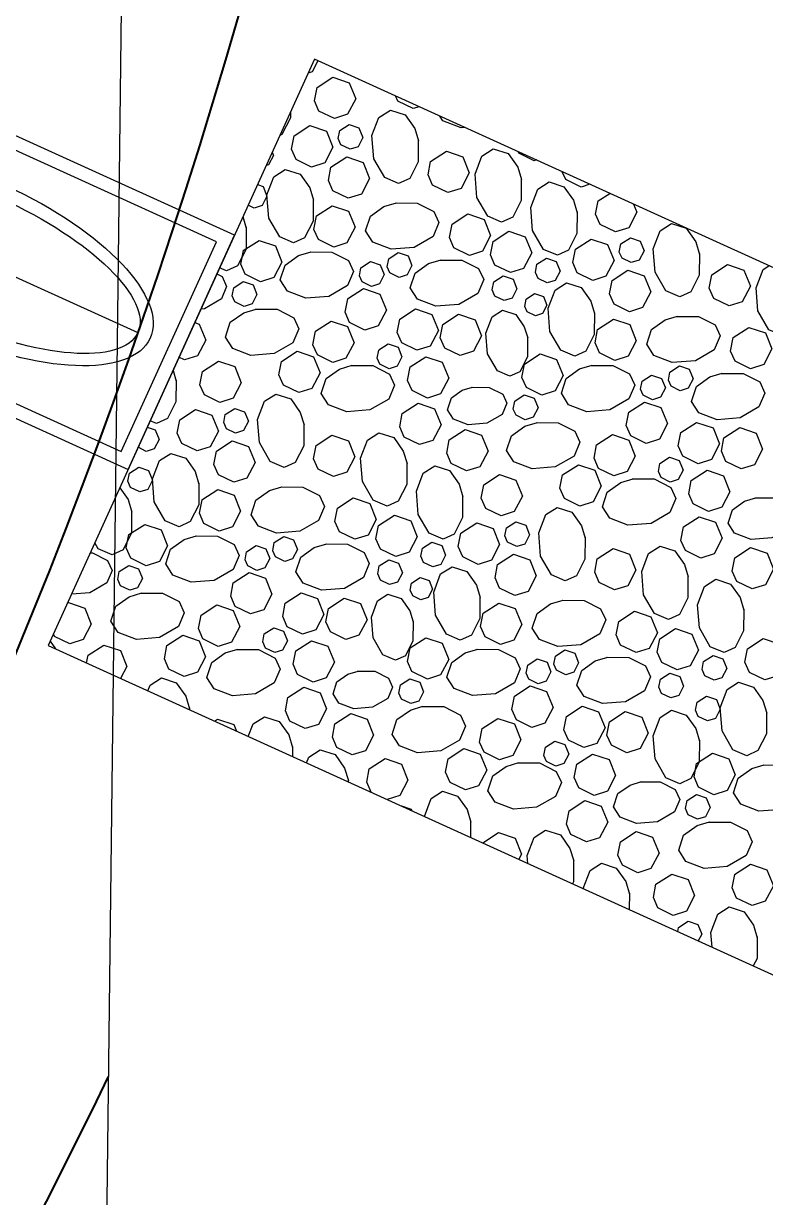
# Model space of a CAD drawing. Header units: feet. Extents: x 10084 to 13321, y 3329 to 8503.
# Drawn here: x 11649.37 to 11660.9, y 4400.62 to 4418.85 of the extents above; entities that cross this region are included whole.
import ezdxf

# ---------------------------------------------------------------- set-up
doc = ezdxf.new("R2010")
doc.units = ezdxf.units.FT
doc.header["$LTSCALE"] = 40
doc.header["$MEASUREMENT"] = 0
doc.linetypes.add('CENTERX2', pattern=[4, 2.5, -0.5, 0.5, -0.5])
for name, color, linetype in [('CONT-L', 55, 'Continuous'), ('INLET', 4, 'Continuous'), ('Level 1', 7, 'Continuous'), ('STORM', 2, 'Continuous'), ('storm CL', 7, 'CENTERX2')]:
    doc.layers.add(name, color=color, linetype=linetype)

msp = doc.modelspace()

# ---------------------------------------------------------------- linework, layer by layer
at = {"layer": 'CONT-L', "color": 5, "extrusion": (0.999928, -0.012013, 0), "elevation": 11596.962}
msp.add_lwpolyline([(4602.619, 542), (4515.675, 542)], dxfattribs=at)
at = {"layer": 'INLET', "color": 5, "flags": 128}
for points in [[(11652.65, 4415.565), (11646.687, 4418.273), (11645.034, 4414.635), (11650.997, 4411.926)], [(11652.371, 4415.46), (11646.792, 4417.995), (11645.313, 4414.739), (11650.892, 4412.204)]]:
    msp.add_lwpolyline(points, close=True, dxfattribs=at)
at = {"layer": 'INLET', "color": 5}
for major_axis, ratio in [((-2.74, 1.245), 0.408128), ((-2.549, 1.158), 0.36366)]:
    msp.add_ellipse((11648.601, 4415.209), major_axis=major_axis, ratio=ratio, dxfattribs=at)
at = {"layer": 'Level 1', "color": 5, "linetype": 'Continuous', "lineweight": 40, "extrusion": (0, 0, -1)}
for radius, start, end in [(88, 183.49358, 223.35146), (92, 184.18576, 212.12492), (96, 205.80064, 222.33396)]:
    msp.add_arc((-11564.259, 4444.284), radius, start, end, dxfattribs=at)
at = {"layer": 'STORM', "color": 5, "flags": 128}
msp.add_lwpolyline([(11667.964, 4400.921), (11672.1, 4410.025), (11653.892, 4418.297), (11649.755, 4409.193)], close=True, dxfattribs=at)
for points in [[(11653.945, 4418.273), (11653.855, 4418.101), (11653.793, 4418.081)], [(11653.932, 4417.858), (11654.177, 4418.017), (11654.432, 4417.931), (11654.533, 4417.681), (11654.406, 4417.44), (11654.201, 4417.374), (11653.962, 4417.491), (11653.892, 4417.65), (11653.932, 4417.858)], [(11655.519, 4417.558), (11655.425, 4417.528), (11655.186, 4417.645), (11655.15, 4417.725)], [(11653.518, 4417.476), (11653.518, 4417.383), (11653.387, 4417.125), (11653.351, 4417.108)], [(11655.505, 4417.042), (11655.503, 4416.703), (11655.372, 4416.445), (11655.2, 4416.366), (11654.984, 4416.458), (11654.815, 4416.751), (11654.786, 4417.11), (11654.894, 4417.393), (11655.071, 4417.506), (11655.301, 4417.431), (11655.45, 4417.221), (11655.508, 4417.027)], [(11656.231, 4417.235), (11656.172, 4417.23), (11655.888, 4417.338), (11655.841, 4417.411)], [(11653.578, 4417.105), (11653.823, 4417.264), (11654.078, 4417.178), (11654.178, 4416.929), (11654.052, 4416.688), (11653.847, 4416.622), (11653.608, 4416.739), (11653.538, 4416.898), (11653.578, 4417.105)], [(11654.284, 4417.188), (11654.432, 4417.283), (11654.584, 4417.231), (11654.645, 4417.082), (11654.569, 4416.937), (11654.446, 4416.897), (11654.303, 4416.968), (11654.26, 4417.063), (11654.285, 4417.188)], [(11653.235, 4416.853), (11653.256, 4416.8), (11653.18, 4416.656), (11653.14, 4416.643)], [(11655.696, 4416.708), (11655.942, 4416.867), (11656.196, 4416.781), (11656.297, 4416.532), (11656.171, 4416.29), (11655.965, 4416.224), (11655.727, 4416.341), (11655.656, 4416.5), (11655.696, 4416.708)], [(11657.105, 4416.44), (11657.103, 4416.102), (11656.971, 4415.844), (11656.799, 4415.765), (11656.583, 4415.857), (11656.414, 4416.15), (11656.386, 4416.509), (11656.494, 4416.792), (11656.67, 4416.905), (11656.901, 4416.83), (11657.049, 4416.62), (11657.107, 4416.426)], [(11657.339, 4416.731), (11657.304, 4416.72), (11657.065, 4416.836), (11657.055, 4416.86)], [(11654.148, 4416.62), (11654.393, 4416.779), (11654.648, 4416.693), (11654.748, 4416.443), (11654.622, 4416.202), (11654.417, 4416.136), (11654.178, 4416.253), (11654.108, 4416.412), (11654.148, 4416.62)], [(11653.873, 4416.121), (11653.871, 4415.783), (11653.74, 4415.524), (11653.568, 4415.446), (11653.352, 4415.537), (11653.183, 4415.83), (11653.154, 4416.189), (11653.263, 4416.472), (11653.439, 4416.585), (11653.669, 4416.51), (11653.818, 4416.301), (11653.876, 4416.106)], [(11658.168, 4416.354), (11658.034, 4416.311), (11657.795, 4416.428), (11657.742, 4416.548)], [(11653.006, 4416.349), (11653.095, 4416.319), (11653.155, 4416.17), (11653.079, 4416.025), (11652.956, 4415.985), (11652.862, 4416.032)], [(11657.972, 4415.926), (11657.97, 4415.588), (11657.839, 4415.33), (11657.666, 4415.251), (11657.45, 4415.343), (11657.281, 4415.636), (11657.253, 4415.994), (11657.361, 4416.278), (11657.538, 4416.391), (11657.768, 4416.316), (11657.916, 4416.106), (11657.975, 4415.912)], [(11658.849, 4416.045), (11658.9, 4415.921), (11658.773, 4415.679), (11658.568, 4415.614), (11658.329, 4415.73), (11658.259, 4415.889), (11658.299, 4416.097)], [(11658.299, 4416.097), (11658.479, 4416.213)], [(11653.923, 4415.862), (11654.168, 4416.021), (11654.423, 4415.935), (11654.524, 4415.686), (11654.397, 4415.445), (11654.192, 4415.379), (11653.953, 4415.496), (11653.883, 4415.654), (11653.923, 4415.862)], [(11655.151, 4416.064), (11655.489, 4416.062), (11655.748, 4415.931), (11655.826, 4415.758), (11655.735, 4415.543), (11655.442, 4415.374), (11655.083, 4415.345), (11654.799, 4415.453), (11654.686, 4415.63), (11654.762, 4415.86), (11654.971, 4416.008), (11655.166, 4416.067)], [(11656.029, 4415.734), (11656.274, 4415.893), (11656.529, 4415.806), (11656.629, 4415.557), (11656.503, 4415.316), (11656.298, 4415.25), (11656.059, 4415.367), (11655.989, 4415.526), (11656.029, 4415.733)], [(11652.78, 4415.851), (11652.834, 4415.671)], [(11659.872, 4415.281), (11659.87, 4414.943), (11659.739, 4414.684), (11659.567, 4414.606), (11659.351, 4414.697), (11659.182, 4414.99), (11659.153, 4415.349), (11659.261, 4415.632), (11659.438, 4415.745), (11659.668, 4415.67), (11659.817, 4415.461), (11659.875, 4415.266)], [(11652.831, 4415.686), (11652.829, 4415.348), (11652.698, 4415.089), (11652.525, 4415.011), (11652.419, 4415.056)], [(11656.666, 4415.466), (11656.911, 4415.624), (11657.166, 4415.539), (11657.267, 4415.289), (11657.14, 4415.048), (11656.935, 4414.982), (11656.696, 4415.099), (11656.626, 4415.258), (11656.666, 4415.466)], [(11652.787, 4415.323), (11653.033, 4415.482), (11653.287, 4415.396), (11653.388, 4415.147), (11653.262, 4414.906), (11653.056, 4414.84), (11652.818, 4414.957), (11652.747, 4415.115), (11652.788, 4415.323)], [(11657.945, 4415.345), (11658.19, 4415.503), (11658.445, 4415.417), (11658.545, 4415.168), (11658.419, 4414.927), (11658.214, 4414.861), (11657.975, 4414.978), (11657.905, 4415.137), (11657.945, 4415.345)], [(11658.651, 4415.427), (11658.799, 4415.522), (11658.951, 4415.471), (11659.012, 4415.321), (11658.936, 4415.176), (11658.813, 4415.137), (11658.67, 4415.207), (11658.627, 4415.302), (11658.652, 4415.427)], [(11653.824, 4415.303), (11654.162, 4415.301), (11654.421, 4415.17), (11654.499, 4414.997), (11654.408, 4414.782), (11654.115, 4414.612), (11653.756, 4414.583), (11653.473, 4414.692), (11653.36, 4414.868), (11653.435, 4415.099), (11653.644, 4415.247), (11653.839, 4415.306)], [(11655.046, 4415.198), (11655.193, 4415.293), (11655.346, 4415.242), (11655.406, 4415.092), (11655.33, 4414.948), (11655.207, 4414.908), (11655.064, 4414.978), (11655.022, 4415.073), (11655.046, 4415.198)], [(11655.846, 4415.178), (11656.184, 4415.176), (11656.442, 4415.045), (11656.521, 4414.873), (11656.429, 4414.657), (11656.136, 4414.488), (11655.778, 4414.459), (11655.494, 4414.568), (11655.381, 4414.744), (11655.457, 4414.974), (11655.666, 4415.123), (11655.86, 4415.181)], [(11657.348, 4415.111), (11657.495, 4415.207), (11657.648, 4415.155), (11657.708, 4415.005), (11657.632, 4414.861), (11657.509, 4414.821), (11657.366, 4414.891), (11657.324, 4414.986), (11657.348, 4415.111)], [(11654.615, 4415.057), (11654.762, 4415.153), (11654.915, 4415.101), (11654.976, 4414.952), (11654.9, 4414.807), (11654.777, 4414.767), (11654.633, 4414.837), (11654.591, 4414.932), (11654.615, 4415.057)], [(11658.515, 4414.859), (11658.76, 4415.018), (11659.015, 4414.932), (11659.115, 4414.683), (11658.989, 4414.441), (11658.784, 4414.375), (11658.545, 4414.493), (11658.475, 4414.651), (11658.515, 4414.859)], [(11660.063, 4414.947), (11660.309, 4415.106), (11660.563, 4415.02), (11660.664, 4414.771), (11660.538, 4414.53), (11660.332, 4414.464), (11660.094, 4414.581), (11660.023, 4414.739), (11660.063, 4414.947)], [(11661.472, 4414.68), (11661.47, 4414.342), (11661.338, 4414.083), (11661.166, 4414.005), (11660.95, 4414.096), (11660.781, 4414.389), (11660.753, 4414.748), (11660.861, 4415.031), (11660.952, 4415.09)], [(11652.377, 4414.963), (11652.457, 4414.922), (11652.528, 4414.767), (11652.446, 4414.573), (11652.182, 4414.421), (11652.128, 4414.416)], [(11652.638, 4414.748), (11652.785, 4414.843), (11652.938, 4414.792), (11652.998, 4414.642), (11652.923, 4414.498), (11652.799, 4414.458), (11652.656, 4414.528), (11652.614, 4414.624), (11652.638, 4414.748)], [(11656.677, 4414.838), (11656.824, 4414.933), (11656.977, 4414.882), (11657.037, 4414.732), (11656.961, 4414.587), (11656.838, 4414.548), (11656.695, 4414.618), (11656.653, 4414.713), (11656.677, 4414.838)], [(11658.24, 4414.36), (11658.238, 4414.022), (11658.107, 4413.763), (11657.935, 4413.685), (11657.719, 4413.777), (11657.55, 4414.07), (11657.521, 4414.428), (11657.63, 4414.712), (11657.806, 4414.825), (11658.036, 4414.749), (11658.185, 4414.54), (11658.243, 4414.345)], [(11654.408, 4414.574), (11654.654, 4414.733), (11654.908, 4414.647), (11655.009, 4414.398), (11654.883, 4414.156), (11654.677, 4414.091), (11654.439, 4414.208), (11654.368, 4414.366), (11654.409, 4414.574)], [(11657.179, 4414.571), (11657.312, 4414.656), (11657.449, 4414.61), (11657.504, 4414.475), (11657.436, 4414.345), (11657.325, 4414.309), (11657.196, 4414.373), (11657.158, 4414.458), (11657.179, 4414.571)], [(11652.973, 4414.415), (11653.311, 4414.413), (11653.57, 4414.282), (11653.648, 4414.109), (11653.557, 4413.893), (11653.264, 4413.724), (11652.905, 4413.695), (11652.622, 4413.804), (11652.509, 4413.98), (11652.584, 4414.211), (11652.793, 4414.359), (11652.988, 4414.417)], [(11655.216, 4414.259), (11655.462, 4414.418), (11655.716, 4414.332), (11655.817, 4414.083), (11655.69, 4413.841), (11655.485, 4413.776), (11655.247, 4413.892), (11655.176, 4414.051), (11655.216, 4414.259)], [(11655.886, 4414.178), (11656.132, 4414.337), (11656.386, 4414.251), (11656.487, 4414.001), (11656.361, 4413.76), (11656.155, 4413.695), (11655.917, 4413.811), (11655.846, 4413.97), (11655.886, 4414.178)], [(11657.202, 4413.98), (11657.2, 4413.676), (11657.082, 4413.443), (11656.927, 4413.372), (11656.733, 4413.455), (11656.58, 4413.719), (11656.554, 4414.042), (11656.652, 4414.297), (11656.811, 4414.398), (11657.018, 4414.33), (11657.152, 4414.142), (11657.204, 4413.967)], [(11658.29, 4414.101), (11658.535, 4414.261), (11658.79, 4414.174), (11658.891, 4413.925), (11658.764, 4413.684), (11658.559, 4413.618), (11658.32, 4413.735), (11658.25, 4413.894), (11658.29, 4414.101)], [(11659.518, 4414.303), (11659.856, 4414.301), (11660.115, 4414.17), (11660.193, 4413.998), (11660.102, 4413.782), (11659.809, 4413.613), (11659.45, 4413.584), (11659.166, 4413.693), (11659.053, 4413.869), (11659.129, 4414.099), (11659.338, 4414.248), (11659.533, 4414.306)], [(11652.033, 4414.206), (11652.103, 4414.182), (11652.204, 4413.933), (11652.077, 4413.692), (11651.872, 4413.626), (11651.788, 4413.667)], [(11653.908, 4414.071), (11654.153, 4414.23), (11654.408, 4414.144), (11654.509, 4413.894), (11654.382, 4413.653), (11654.177, 4413.587), (11653.939, 4413.704), (11653.868, 4413.863), (11653.908, 4414.071)], [(11660.396, 4413.973), (11660.641, 4414.132), (11660.896, 4414.046), (11660.996, 4413.797), (11660.87, 4413.555), (11660.665, 4413.49), (11660.426, 4413.606), (11660.356, 4413.765), (11660.396, 4413.973)], [(11653.378, 4413.602), (11653.624, 4413.761), (11653.878, 4413.675), (11653.979, 4413.426), (11653.852, 4413.185), (11653.647, 4413.119), (11653.409, 4413.236), (11653.338, 4413.395), (11653.378, 4413.602)], [(11654.891, 4413.781), (11655.038, 4413.876), (11655.191, 4413.824), (11655.251, 4413.675), (11655.175, 4413.53), (11655.052, 4413.49), (11654.909, 4413.561), (11654.867, 4413.656), (11654.891, 4413.78)], [(11657.154, 4413.563), (11657.4, 4413.721), (11657.654, 4413.635), (11657.755, 4413.386), (11657.629, 4413.145), (11657.423, 4413.079), (11657.185, 4413.196), (11657.114, 4413.355), (11657.155, 4413.563)], [(11652.154, 4413.449), (11652.4, 4413.608), (11652.654, 4413.522), (11652.755, 4413.273), (11652.629, 4413.031), (11652.423, 4412.965), (11652.185, 4413.082), (11652.114, 4413.241), (11652.154, 4413.449)], [(11654.462, 4413.54), (11654.8, 4413.538), (11655.059, 4413.407), (11655.138, 4413.235), (11655.046, 4413.019), (11654.753, 4412.85), (11654.394, 4412.821), (11654.111, 4412.929), (11653.998, 4413.106), (11654.073, 4413.336), (11654.282, 4413.485), (11654.477, 4413.543)], [(11655.378, 4413.517), (11655.624, 4413.676), (11655.878, 4413.59), (11655.979, 4413.341), (11655.852, 4413.1), (11655.647, 4413.034), (11655.409, 4413.15), (11655.338, 4413.309), (11655.378, 4413.517)], [(11658.191, 4413.542), (11658.529, 4413.54), (11658.788, 4413.409), (11658.866, 4413.237), (11658.775, 4413.021), (11658.482, 4412.852), (11658.123, 4412.823), (11657.84, 4412.931), (11657.727, 4413.108), (11657.802, 4413.338), (11658.011, 4413.487), (11658.206, 4413.545)], [(11659.413, 4413.437), (11659.56, 4413.533), (11659.713, 4413.481), (11659.773, 4413.332), (11659.697, 4413.187), (11659.574, 4413.147), (11659.431, 4413.217), (11659.389, 4413.312), (11659.413, 4413.437)], [(11651.696, 4413.464), (11651.745, 4413.298)], [(11658.982, 4413.297), (11659.129, 4413.392), (11659.282, 4413.34), (11659.343, 4413.191), (11659.267, 4413.046), (11659.144, 4413.006), (11659, 4413.077), (11658.958, 4413.172), (11658.982, 4413.297)], [(11660.213, 4413.418), (11660.551, 4413.416), (11660.809, 4413.285), (11660.888, 4413.112), (11660.796, 4412.896), (11660.503, 4412.727), (11660.145, 4412.698), (11659.861, 4412.807), (11659.748, 4412.983), (11659.824, 4413.214), (11660.033, 4413.362), (11660.227, 4413.42)], [(11651.742, 4413.312), (11651.74, 4412.974), (11651.609, 4412.716), (11651.437, 4412.637), (11651.339, 4412.679)], [(11656.334, 4413.201), (11656.608, 4413.2), (11656.818, 4413.093), (11656.881, 4412.954), (11656.807, 4412.779), (11656.57, 4412.642), (11656.279, 4412.619), (11656.05, 4412.707), (11655.958, 4412.85), (11656.019, 4413.036), (11656.189, 4413.157), (11656.346, 4413.204)], [(11653.728, 4412.633), (11653.726, 4412.294), (11653.595, 4412.036), (11653.422, 4411.957), (11653.206, 4412.049), (11653.037, 4412.342), (11653.008, 4412.701), (11653.117, 4412.984), (11653.293, 4413.097), (11653.524, 4413.022), (11653.672, 4412.812), (11653.73, 4412.618)], [(11657.005, 4412.988), (11657.152, 4413.083), (11657.305, 4413.031), (11657.365, 4412.882), (11657.29, 4412.737), (11657.166, 4412.697), (11657.023, 4412.767), (11656.981, 4412.863), (11657.005, 4412.988)], [(11658.775, 4412.814), (11659.021, 4412.972), (11659.275, 4412.886), (11659.376, 4412.637), (11659.25, 4412.396), (11659.044, 4412.33), (11658.806, 4412.447), (11658.735, 4412.606), (11658.776, 4412.813)], [(11651.8, 4412.697), (11652.046, 4412.856), (11652.3, 4412.77), (11652.401, 4412.52), (11652.274, 4412.279), (11652.069, 4412.213), (11651.831, 4412.33), (11651.76, 4412.489), (11651.8, 4412.696)], [(11652.507, 4412.779), (11652.654, 4412.874), (11652.807, 4412.823), (11652.867, 4412.673), (11652.791, 4412.528), (11652.668, 4412.489), (11652.525, 4412.559), (11652.483, 4412.654), (11652.507, 4412.779)], [(11655.257, 4412.794), (11655.503, 4412.953), (11655.757, 4412.867), (11655.858, 4412.618), (11655.732, 4412.377), (11655.526, 4412.311), (11655.288, 4412.427), (11655.217, 4412.586), (11655.257, 4412.794)], [(11657.34, 4412.654), (11657.678, 4412.652), (11657.937, 4412.521), (11658.015, 4412.348), (11657.924, 4412.133), (11657.631, 4411.964), (11657.272, 4411.935), (11656.989, 4412.043), (11656.876, 4412.22), (11656.951, 4412.45), (11657.16, 4412.599), (11657.355, 4412.657)], [(11659.583, 4412.498), (11659.829, 4412.657), (11660.083, 4412.571), (11660.184, 4412.322), (11660.057, 4412.081), (11659.852, 4412.015), (11659.614, 4412.132), (11659.543, 4412.291), (11659.583, 4412.498)], [(11651.295, 4412.583), (11651.418, 4412.541), (11651.479, 4412.392), (11651.403, 4412.247), (11651.28, 4412.207), (11651.153, 4412.27)], [(11653.919, 4412.299), (11654.164, 4412.458), (11654.419, 4412.372), (11654.519, 4412.123), (11654.393, 4411.882), (11654.188, 4411.816), (11653.949, 4411.932), (11653.879, 4412.091), (11653.919, 4412.299)], [(11655.327, 4412.032), (11655.325, 4411.694), (11655.194, 4411.435), (11655.022, 4411.356), (11654.806, 4411.448), (11654.637, 4411.741), (11654.608, 4412.1), (11654.716, 4412.383), (11654.893, 4412.496), (11655.123, 4412.421), (11655.272, 4412.211), (11655.33, 4412.017)], [(11655.987, 4412.386), (11656.233, 4412.544), (11656.487, 4412.458), (11656.588, 4412.209), (11656.461, 4411.968), (11656.256, 4411.902), (11656.018, 4412.019), (11655.947, 4412.178), (11655.987, 4412.386)], [(11658.275, 4412.31), (11658.52, 4412.469), (11658.775, 4412.383), (11658.876, 4412.133), (11658.749, 4411.892), (11658.544, 4411.826), (11658.306, 4411.943), (11658.235, 4412.102), (11658.275, 4412.31)], [(11660.253, 4412.417), (11660.499, 4412.576), (11660.753, 4412.49), (11660.854, 4412.241), (11660.728, 4411.999), (11660.522, 4411.934), (11660.284, 4412.051), (11660.213, 4412.209), (11660.253, 4412.417)], [(11652.37, 4412.211), (11652.616, 4412.37), (11652.87, 4412.284), (11652.971, 4412.035), (11652.844, 4411.793), (11652.639, 4411.727), (11652.4, 4411.844), (11652.33, 4412.003), (11652.37, 4412.211)], [(11652.096, 4411.712), (11652.094, 4411.374), (11651.963, 4411.115), (11651.79, 4411.037), (11651.574, 4411.128), (11651.405, 4411.421), (11651.377, 4411.78), (11651.485, 4412.064), (11651.662, 4412.176), (11651.892, 4412.101), (11652.04, 4411.892), (11652.098, 4411.697)], [(11659.258, 4412.02), (11659.405, 4412.115), (11659.558, 4412.063), (11659.618, 4411.914), (11659.542, 4411.769), (11659.419, 4411.73), (11659.276, 4411.8), (11659.234, 4411.895), (11659.258, 4412.02)], [(11651.017, 4411.867), (11651.164, 4411.962), (11651.317, 4411.91), (11651.378, 4411.761), (11651.302, 4411.616), (11651.179, 4411.577), (11651.035, 4411.647), (11650.993, 4411.742), (11651.017, 4411.867)], [(11656.194, 4411.518), (11656.192, 4411.179), (11656.061, 4410.921), (11655.889, 4410.842), (11655.673, 4410.934), (11655.504, 4411.227), (11655.475, 4411.586), (11655.583, 4411.869), (11655.76, 4411.982), (11655.99, 4411.907), (11656.139, 4411.698), (11656.197, 4411.503)], [(11657.745, 4411.842), (11657.991, 4412), (11658.245, 4411.914), (11658.346, 4411.665), (11658.219, 4411.424), (11658.014, 4411.358), (11657.776, 4411.475), (11657.705, 4411.634), (11657.745, 4411.842)], [(11659.745, 4411.756), (11659.991, 4411.915), (11660.245, 4411.829), (11660.346, 4411.58), (11660.22, 4411.339), (11660.014, 4411.273), (11659.776, 4411.39), (11659.705, 4411.548), (11659.745, 4411.756)], [(11656.521, 4411.688), (11656.767, 4411.847), (11657.021, 4411.761), (11657.122, 4411.512), (11656.996, 4411.271), (11656.79, 4411.205), (11656.552, 4411.322), (11656.481, 4411.48), (11656.521, 4411.688)], [(11658.829, 4411.779), (11659.167, 4411.778), (11659.426, 4411.646), (11659.505, 4411.474), (11659.413, 4411.258), (11659.12, 4411.089), (11658.761, 4411.06), (11658.478, 4411.169), (11658.365, 4411.345), (11658.44, 4411.575), (11658.649, 4411.724), (11658.844, 4411.782)], [(11650.867, 4411.641), (11650.998, 4411.457), (11651.056, 4411.262)], [(11652.145, 4411.454), (11652.391, 4411.612), (11652.645, 4411.526), (11652.746, 4411.277), (11652.62, 4411.036), (11652.414, 4410.97), (11652.176, 4411.087), (11652.105, 4411.245), (11652.146, 4411.453)], [(11653.373, 4411.655), (11653.712, 4411.653), (11653.97, 4411.522), (11654.049, 4411.35), (11653.957, 4411.134), (11653.664, 4410.965), (11653.305, 4410.936), (11653.022, 4411.044), (11652.909, 4411.221), (11652.984, 4411.451), (11653.194, 4411.6), (11653.388, 4411.658)], [(11654.251, 4411.325), (11654.496, 4411.484), (11654.751, 4411.398), (11654.852, 4411.148), (11654.725, 4410.907), (11654.52, 4410.841), (11654.281, 4410.958), (11654.211, 4411.117), (11654.251, 4411.325)], [(11658.095, 4410.872), (11658.093, 4410.534), (11657.962, 4410.275), (11657.789, 4410.197), (11657.573, 4410.288), (11657.404, 4410.581), (11657.375, 4410.94), (11657.484, 4411.224), (11657.66, 4411.336), (11657.891, 4411.261), (11658.039, 4411.052), (11658.097, 4410.857)], [(11660.735, 4411.484), (11661.039, 4411.483), (11661.272, 4411.365), (11661.342, 4411.21), (11661.26, 4411.015), (11660.997, 4410.863), (11660.674, 4410.837), (11660.419, 4410.935), (11660.317, 4411.094), (11660.385, 4411.301), (11660.573, 4411.435), (11660.748, 4411.487)], [(11651.053, 4411.277), (11651.051, 4410.939), (11650.92, 4410.68), (11650.748, 4410.602), (11650.532, 4410.694), (11650.479, 4410.786)], [(11654.889, 4411.057), (11655.134, 4411.216), (11655.388, 4411.13), (11655.489, 4410.88), (11655.363, 4410.639), (11655.157, 4410.573), (11654.919, 4410.69), (11654.848, 4410.849), (11654.889, 4411.057)], [(11659.624, 4411.033), (11659.87, 4411.192), (11660.124, 4411.106), (11660.225, 4410.857), (11660.099, 4410.616), (11659.893, 4410.55), (11659.655, 4410.667), (11659.584, 4410.825), (11659.625, 4411.033)], [(11651.01, 4410.914), (11651.255, 4411.073), (11651.51, 4410.987), (11651.61, 4410.738), (11651.484, 4410.497), (11651.279, 4410.431), (11651.04, 4410.548), (11650.97, 4410.707), (11651.01, 4410.914)], [(11656.168, 4410.936), (11656.413, 4411.095), (11656.667, 4411.009), (11656.768, 4410.76), (11656.641, 4410.518), (11656.436, 4410.452), (11656.198, 4410.569), (11656.127, 4410.728), (11656.167, 4410.936)], [(11656.874, 4411.018), (11657.021, 4411.113), (11657.174, 4411.062), (11657.234, 4410.912), (11657.158, 4410.767), (11657.035, 4410.728), (11656.892, 4410.798), (11656.85, 4410.893), (11656.874, 4411.018)], [(11652.046, 4410.894), (11652.385, 4410.892), (11652.643, 4410.761), (11652.722, 4410.588), (11652.63, 4410.373), (11652.337, 4410.204), (11651.979, 4410.175), (11651.695, 4410.283), (11651.582, 4410.46), (11651.657, 4410.69), (11651.867, 4410.838), (11652.061, 4410.896)], [(11653.268, 4410.789), (11653.416, 4410.885), (11653.568, 4410.833), (11653.629, 4410.683), (11653.553, 4410.539), (11653.43, 4410.499), (11653.286, 4410.569), (11653.244, 4410.664), (11653.268, 4410.789)], [(11655.57, 4410.702), (11655.717, 4410.798), (11655.87, 4410.746), (11655.93, 4410.597), (11655.855, 4410.452), (11655.732, 4410.412), (11655.588, 4410.482), (11655.546, 4410.578), (11655.57, 4410.702)], [(11650.409, 4410.632), (11650.447, 4410.631), (11650.68, 4410.513), (11650.751, 4410.358), (11650.668, 4410.164), (11650.404, 4410.012), (11650.116, 4409.989)], [(11652.838, 4410.648), (11652.985, 4410.744), (11653.138, 4410.692), (11653.198, 4410.543), (11653.122, 4410.398), (11652.999, 4410.358), (11652.856, 4410.428), (11652.814, 4410.524), (11652.838, 4410.648)], [(11654.068, 4410.77), (11654.406, 4410.767), (11654.665, 4410.636), (11654.743, 4410.464), (11654.652, 4410.248), (11654.359, 4410.079), (11654, 4410.05), (11653.717, 4410.159), (11653.603, 4410.335), (11653.679, 4410.565), (11653.888, 4410.714), (11654.083, 4410.772)], [(11656.737, 4410.45), (11656.983, 4410.609), (11657.237, 4410.523), (11657.338, 4410.274), (11657.211, 4410.032), (11657.006, 4409.967), (11656.767, 4410.084), (11656.697, 4410.242), (11656.737, 4410.45)], [(11658.286, 4410.538), (11658.531, 4410.697), (11658.786, 4410.611), (11658.886, 4410.362), (11658.76, 4410.121), (11658.555, 4410.055), (11658.316, 4410.172), (11658.246, 4410.331), (11658.286, 4410.538)], [(11659.694, 4410.271), (11659.692, 4409.933), (11659.561, 4409.674), (11659.389, 4409.596), (11659.173, 4409.687), (11659.004, 4409.98), (11658.975, 4410.339), (11659.083, 4410.622), (11659.26, 4410.735), (11659.49, 4410.66), (11659.639, 4410.451), (11659.697, 4410.256)], [(11660.422, 4410.554), (11660.667, 4410.713), (11660.922, 4410.627), (11661.022, 4410.378), (11660.896, 4410.136), (11660.691, 4410.07), (11660.452, 4410.187), (11660.382, 4410.346), (11660.422, 4410.554)], [(11650.86, 4410.339), (11651.008, 4410.435), (11651.16, 4410.383), (11651.221, 4410.234), (11651.145, 4410.089), (11651.022, 4410.049), (11650.879, 4410.119), (11650.836, 4410.215), (11650.861, 4410.339)], [(11654.899, 4410.429), (11655.046, 4410.524), (11655.199, 4410.473), (11655.259, 4410.323), (11655.184, 4410.178), (11655.06, 4410.139), (11654.917, 4410.209), (11654.875, 4410.304), (11654.899, 4410.429)], [(11652.631, 4410.165), (11652.876, 4410.324), (11653.131, 4410.238), (11653.231, 4409.989), (11653.105, 4409.748), (11652.9, 4409.682), (11652.661, 4409.799), (11652.591, 4409.957), (11652.631, 4410.165)], [(11655.402, 4410.162), (11655.534, 4410.248), (11655.672, 4410.201), (11655.726, 4410.066), (11655.658, 4409.936), (11655.547, 4409.901), (11655.418, 4409.964), (11655.38, 4410.05), (11655.402, 4410.162)], [(11656.463, 4409.951), (11656.461, 4409.613), (11656.33, 4409.355), (11656.157, 4409.276), (11655.941, 4409.368), (11655.772, 4409.661), (11655.744, 4410.019), (11655.852, 4410.303), (11656.029, 4410.416), (11656.259, 4410.34), (11656.407, 4410.131), (11656.465, 4409.936)], [(11660.561, 4409.757), (11660.559, 4409.419), (11660.428, 4409.16), (11660.256, 4409.082), (11660.04, 4409.173), (11659.871, 4409.466), (11659.842, 4409.825), (11659.95, 4410.108), (11660.127, 4410.222), (11660.357, 4410.146), (11660.506, 4409.937), (11660.564, 4409.742)], [(11651.196, 4410.006), (11651.534, 4410.004), (11651.792, 4409.873), (11651.871, 4409.7), (11651.779, 4409.485), (11651.486, 4409.315), (11651.128, 4409.287), (11650.844, 4409.395), (11650.731, 4409.572), (11650.806, 4409.802), (11651.016, 4409.95), (11651.21, 4410.008)], [(11653.439, 4409.85), (11653.684, 4410.009), (11653.939, 4409.923), (11654.039, 4409.674), (11653.913, 4409.433), (11653.708, 4409.367), (11653.469, 4409.484), (11653.399, 4409.642), (11653.439, 4409.85)], [(11654.109, 4409.769), (11654.354, 4409.928), (11654.609, 4409.842), (11654.709, 4409.593), (11654.583, 4409.351), (11654.378, 4409.285), (11654.139, 4409.403), (11654.069, 4409.561), (11654.109, 4409.769)], [(11655.424, 4409.571), (11655.422, 4409.267), (11655.304, 4409.034), (11655.149, 4408.964), (11654.955, 4409.046), (11654.803, 4409.31), (11654.777, 4409.633), (11654.874, 4409.888), (11655.033, 4409.989), (11655.241, 4409.922), (11655.374, 4409.733), (11655.427, 4409.558)], [(11657.74, 4409.894), (11658.079, 4409.892), (11658.337, 4409.761), (11658.416, 4409.589), (11658.324, 4409.373), (11658.031, 4409.204), (11657.672, 4409.175), (11657.389, 4409.284), (11657.276, 4409.46), (11657.351, 4409.69), (11657.561, 4409.839), (11657.755, 4409.897)], [(11650.053, 4409.848), (11650.071, 4409.86), (11650.325, 4409.774), (11650.426, 4409.525), (11650.3, 4409.283), (11650.094, 4409.217), (11649.856, 4409.334), (11649.838, 4409.375)], [(11652.131, 4409.662), (11652.376, 4409.821), (11652.63, 4409.735), (11652.731, 4409.485), (11652.605, 4409.244), (11652.399, 4409.178), (11652.161, 4409.295), (11652.091, 4409.454), (11652.131, 4409.662)], [(11656.512, 4409.693), (11656.758, 4409.851), (11657.012, 4409.766), (11657.113, 4409.516), (11656.987, 4409.275), (11656.781, 4409.209), (11656.543, 4409.326), (11656.472, 4409.485), (11656.513, 4409.693)], [(11658.618, 4409.564), (11658.863, 4409.723), (11659.118, 4409.637), (11659.219, 4409.388), (11659.092, 4409.146), (11658.887, 4409.081), (11658.648, 4409.198), (11658.578, 4409.356), (11658.618, 4409.564)], [(11651.601, 4409.193), (11651.846, 4409.352), (11652.101, 4409.266), (11652.201, 4409.017), (11652.075, 4408.776), (11651.87, 4408.71), (11651.631, 4408.827), (11651.561, 4408.986), (11651.601, 4409.193)], [(11653.113, 4409.372), (11653.26, 4409.467), (11653.413, 4409.415), (11653.474, 4409.266), (11653.398, 4409.121), (11653.275, 4409.082), (11653.131, 4409.152), (11653.089, 4409.247), (11653.113, 4409.372)], [(11659.256, 4409.296), (11659.501, 4409.455), (11659.755, 4409.369), (11659.856, 4409.12), (11659.73, 4408.878), (11659.524, 4408.813), (11659.286, 4408.93), (11659.215, 4409.088), (11659.256, 4409.296)], [(11649.785, 4409.259), (11649.868, 4409.142)], [(11650.377, 4409.04), (11650.622, 4409.199), (11650.877, 4409.113), (11650.978, 4408.864), (11650.882, 4408.681)], [(11653.601, 4409.108), (11653.846, 4409.267), (11654.101, 4409.181), (11654.201, 4408.932), (11654.075, 4408.691), (11653.87, 4408.625), (11653.631, 4408.742), (11653.561, 4408.9), (11653.601, 4409.108)], [(11655.377, 4409.154), (11655.622, 4409.313), (11655.877, 4409.226), (11655.977, 4408.977), (11655.851, 4408.736), (11655.646, 4408.67), (11655.407, 4408.787), (11655.337, 4408.946), (11655.377, 4409.154)], [(11660.619, 4409.141), (11660.864, 4409.3), (11661.119, 4409.214), (11661.22, 4408.965), (11661.093, 4408.723), (11660.888, 4408.658), (11660.649, 4408.774), (11660.579, 4408.933), (11660.619, 4409.141)], [(11650.354, 4408.921), (11650.377, 4409.04)], [(11652.685, 4409.131), (11653.023, 4409.129), (11653.282, 4408.998), (11653.36, 4408.826), (11653.268, 4408.61), (11652.975, 4408.441), (11652.617, 4408.412), (11652.333, 4408.521), (11652.22, 4408.697), (11652.296, 4408.927), (11652.505, 4409.076), (11652.7, 4409.134)], [(11656.413, 4409.133), (11656.752, 4409.131), (11657.01, 4409), (11657.089, 4408.828), (11656.997, 4408.612), (11656.704, 4408.443), (11656.346, 4408.414), (11656.062, 4408.523), (11655.949, 4408.699), (11656.024, 4408.929), (11656.234, 4409.078), (11656.428, 4409.136)], [(11657.205, 4408.888), (11657.352, 4408.983), (11657.505, 4408.931), (11657.565, 4408.782), (11657.489, 4408.637), (11657.366, 4408.597), (11657.223, 4408.668), (11657.181, 4408.763), (11657.205, 4408.888)], [(11657.635, 4409.029), (11657.783, 4409.124), (11657.935, 4409.072), (11657.996, 4408.923), (11657.92, 4408.778), (11657.797, 4408.738), (11657.653, 4408.809), (11657.611, 4408.904), (11657.635, 4409.029)], [(11658.435, 4409.009), (11658.773, 4409.007), (11659.032, 4408.876), (11659.11, 4408.703), (11659.019, 4408.488), (11658.726, 4408.318), (11658.367, 4408.289), (11658.084, 4408.398), (11657.97, 4408.574), (11658.046, 4408.805), (11658.255, 4408.953), (11658.45, 4409.012)], [(11659.937, 4408.942), (11660.084, 4409.037), (11660.237, 4408.985), (11660.297, 4408.836), (11660.222, 4408.691), (11660.099, 4408.652), (11659.955, 4408.722), (11659.913, 4408.817), (11659.937, 4408.942)], [(11654.557, 4408.792), (11654.831, 4408.791), (11655.04, 4408.685), (11655.104, 4408.545), (11655.03, 4408.37), (11654.793, 4408.233), (11654.502, 4408.21), (11654.272, 4408.298), (11654.181, 4408.441), (11654.242, 4408.627), (11654.411, 4408.748), (11654.569, 4408.795)], [(11651.306, 4408.488), (11651.339, 4408.575), (11651.516, 4408.688), (11651.746, 4408.613), (11651.895, 4408.404), (11651.953, 4408.209)], [(11655.227, 4408.579), (11655.375, 4408.674), (11655.528, 4408.622), (11655.588, 4408.473), (11655.512, 4408.328), (11655.389, 4408.289), (11655.246, 4408.359), (11655.203, 4408.454), (11655.228, 4408.579)], [(11659.266, 4408.668), (11659.413, 4408.764), (11659.566, 4408.712), (11659.626, 4408.563), (11659.551, 4408.418), (11659.427, 4408.378), (11659.284, 4408.448), (11659.242, 4408.544), (11659.266, 4408.668)], [(11660.915, 4408.156), (11660.913, 4407.818), (11660.781, 4407.56), (11660.609, 4407.481), (11660.393, 4407.573), (11660.224, 4407.866), (11660.195, 4408.225), (11660.304, 4408.508), (11660.48, 4408.621), (11660.71, 4408.546), (11660.859, 4408.336), (11660.917, 4408.142)], [(11653.48, 4408.385), (11653.725, 4408.544), (11653.98, 4408.458), (11654.08, 4408.209), (11653.954, 4407.968), (11653.749, 4407.902), (11653.51, 4408.019), (11653.44, 4408.177), (11653.48, 4408.385)], [(11656.998, 4408.405), (11657.243, 4408.564), (11657.498, 4408.477), (11657.598, 4408.228), (11657.472, 4407.987), (11657.267, 4407.921), (11657.028, 4408.038), (11656.958, 4408.197), (11656.998, 4408.404)], [(11655.563, 4408.245), (11655.901, 4408.243), (11656.159, 4408.112), (11656.238, 4407.94), (11656.146, 4407.724), (11655.853, 4407.555), (11655.495, 4407.526), (11655.211, 4407.634), (11655.098, 4407.811), (11655.173, 4408.041), (11655.383, 4408.19), (11655.578, 4408.248)], [(11657.806, 4408.09), (11658.051, 4408.248), (11658.306, 4408.162), (11658.406, 4407.913), (11658.28, 4407.672), (11658.075, 4407.606), (11657.836, 4407.723), (11657.766, 4407.882), (11657.806, 4408.089)], [(11659.836, 4408.311), (11659.983, 4408.407), (11660.136, 4408.355), (11660.196, 4408.205), (11660.12, 4408.061), (11659.997, 4408.021), (11659.854, 4408.091), (11659.812, 4408.186), (11659.836, 4408.311)], [(11651.95, 4408.224), (11651.95, 4408.196)], [(11652.339, 4408.019), (11652.386, 4408.049), (11652.641, 4407.963), (11652.681, 4407.864)], [(11652.865, 4407.78), (11652.939, 4407.974), (11653.115, 4408.087), (11653.345, 4408.012), (11653.494, 4407.803), (11653.552, 4407.608)], [(11654.21, 4407.977), (11654.455, 4408.136), (11654.71, 4408.05), (11654.81, 4407.801), (11654.684, 4407.559), (11654.478, 4407.493), (11654.24, 4407.61), (11654.17, 4407.769), (11654.21, 4407.977)], [(11656.498, 4407.901), (11656.743, 4408.06), (11656.997, 4407.974), (11657.098, 4407.725), (11656.972, 4407.484), (11656.767, 4407.417), (11656.528, 4407.535), (11656.458, 4407.693), (11656.498, 4407.901)], [(11658.476, 4408.008), (11658.721, 4408.167), (11658.976, 4408.081), (11659.076, 4407.832), (11658.95, 4407.591), (11658.745, 4407.525), (11658.506, 4407.642), (11658.436, 4407.801), (11658.476, 4408.008)], [(11659.872, 4407.722), (11659.87, 4407.383), (11659.739, 4407.125), (11659.567, 4407.046), (11659.351, 4407.138), (11659.182, 4407.431), (11659.153, 4407.79), (11659.261, 4408.073), (11659.438, 4408.186), (11659.668, 4408.111), (11659.817, 4407.901), (11659.875, 4407.707)], [(11657.48, 4407.611), (11657.627, 4407.706), (11657.78, 4407.655), (11657.841, 4407.505), (11657.765, 4407.36), (11657.642, 4407.321), (11657.498, 4407.391), (11657.456, 4407.486), (11657.48, 4407.611)], [(11653.549, 4407.623), (11653.549, 4407.47)], [(11653.771, 4407.369), (11653.806, 4407.46), (11653.982, 4407.573), (11654.213, 4407.498), (11654.361, 4407.289), (11654.419, 4407.094)], [(11655.968, 4407.433), (11656.213, 4407.592), (11656.468, 4407.506), (11656.568, 4407.256), (11656.442, 4407.015), (11656.237, 4406.949), (11655.998, 4407.066), (11655.928, 4407.225), (11655.968, 4407.433)], [(11657.968, 4407.348), (11658.213, 4407.506), (11658.468, 4407.42), (11658.568, 4407.171), (11658.442, 4406.93), (11658.237, 4406.864), (11657.998, 4406.981), (11657.928, 4407.14), (11657.968, 4407.348)], [(11659.829, 4407.359), (11660.074, 4407.518), (11660.329, 4407.432), (11660.429, 4407.182), (11660.303, 4406.941), (11660.097, 4406.875), (11659.859, 4406.992), (11659.788, 4407.151), (11659.829, 4407.359)], [(11654.744, 4407.279), (11654.989, 4407.438), (11655.244, 4407.352), (11655.345, 4407.103), (11655.218, 4406.862), (11655.024, 4406.8)], [(11657.052, 4407.371), (11657.39, 4407.369), (11657.649, 4407.237), (11657.727, 4407.065), (11657.635, 4406.849), (11657.342, 4406.681), (11656.984, 4406.651), (11656.7, 4406.76), (11656.587, 4406.936), (11656.663, 4407.167), (11656.872, 4407.315), (11657.067, 4407.373)], [(11660.865, 4407.338), (11661.204, 4407.336), (11661.462, 4407.205), (11661.541, 4407.033), (11661.449, 4406.817), (11661.156, 4406.648), (11660.797, 4406.619), (11660.514, 4406.728), (11660.401, 4406.904), (11660.476, 4407.134), (11660.685, 4407.283), (11660.88, 4407.341)], [(11654.774, 4406.913), (11654.704, 4407.072), (11654.744, 4407.279)], [(11654.417, 4407.109), (11654.416, 4407.075)], [(11658.957, 4407.076), (11659.262, 4407.074), (11659.494, 4406.956), (11659.565, 4406.801), (11659.483, 4406.607), (11659.219, 4406.454), (11658.896, 4406.428), (11658.641, 4406.526), (11658.539, 4406.685), (11658.607, 4406.892), (11658.795, 4407.026), (11658.971, 4407.078)], [(11655.6, 4406.538), (11655.706, 4406.815), (11655.883, 4406.928), (11656.113, 4406.852), (11656.262, 4406.643), (11656.32, 4406.448)], [(11657.847, 4406.625), (11658.092, 4406.784), (11658.347, 4406.697), (11658.447, 4406.448), (11658.321, 4406.207), (11658.116, 4406.141), (11657.877, 4406.258), (11657.807, 4406.417), (11657.847, 4406.624)], [(11659.679, 4406.784), (11659.827, 4406.879), (11659.979, 4406.827), (11660.04, 4406.678), (11659.964, 4406.533), (11659.841, 4406.494), (11659.697, 4406.564), (11659.655, 4406.659), (11659.679, 4406.784)], [(11655.239, 4406.702), (11655.243, 4406.704), (11655.396, 4406.653), (11655.407, 4406.625)], [(11656.317, 4406.463), (11656.316, 4406.213)], [(11660.014, 4406.45), (11660.353, 4406.448), (11660.611, 4406.317), (11660.69, 4406.145), (11660.598, 4405.929), (11660.305, 4405.76), (11659.946, 4405.731), (11659.663, 4405.84), (11659.55, 4406.016), (11659.625, 4406.246), (11659.835, 4406.395), (11660.029, 4406.453)], [(11656.508, 4406.13), (11656.753, 4406.289), (11657.008, 4406.202), (11657.109, 4405.953), (11657.066, 4405.872)], [(11657.207, 4405.807), (11657.197, 4405.93), (11657.306, 4406.213), (11657.482, 4406.327), (11657.712, 4406.251), (11657.861, 4406.042), (11657.919, 4405.847)], [(11658.644, 4406.145), (11658.89, 4406.304), (11659.144, 4406.218), (11659.245, 4405.969), (11659.118, 4405.728), (11658.913, 4405.662), (11658.675, 4405.779), (11658.604, 4405.937), (11658.644, 4406.145)], [(11656.507, 4406.126), (11656.508, 4406.13)], [(11657.916, 4405.862), (11657.914, 4405.524), (11657.899, 4405.493)], [(11658.065, 4405.418), (11658.173, 4405.7), (11658.349, 4405.813), (11658.58, 4405.737), (11658.728, 4405.528), (11658.787, 4405.333)], [(11660.419, 4405.638), (11660.665, 4405.797), (11660.919, 4405.711), (11661.02, 4405.462), (11660.894, 4405.22), (11660.689, 4405.154), (11660.45, 4405.271), (11660.379, 4405.43), (11660.42, 4405.638)], [(11659.196, 4405.484), (11659.441, 4405.644), (11659.695, 4405.557), (11659.796, 4405.308), (11659.67, 4405.067), (11659.465, 4405.001), (11659.226, 4405.118), (11659.156, 4405.277), (11659.196, 4405.484)], [(11658.784, 4405.348), (11658.782, 4405.092)], [(11660.068, 4404.508), (11660.05, 4404.736), (11660.158, 4405.02), (11660.335, 4405.133), (11660.565, 4405.057), (11660.713, 4404.848), (11660.771, 4404.653)], [(11659.536, 4404.75), (11659.548, 4404.814)], [(11659.548, 4404.814), (11659.695, 4404.91), (11659.848, 4404.858), (11659.908, 4404.709), (11659.854, 4404.605)], [(11660.769, 4404.668), (11660.767, 4404.33), (11660.709, 4404.217)]]:
    msp.add_lwpolyline(points, dxfattribs=at)
at = {"layer": 'storm CL', "color": 5}
msp.add_line((11588.559, 4442.485), (11651.15, 4414.051), dxfattribs=at)

doc.saveas('drawing.dxf')
